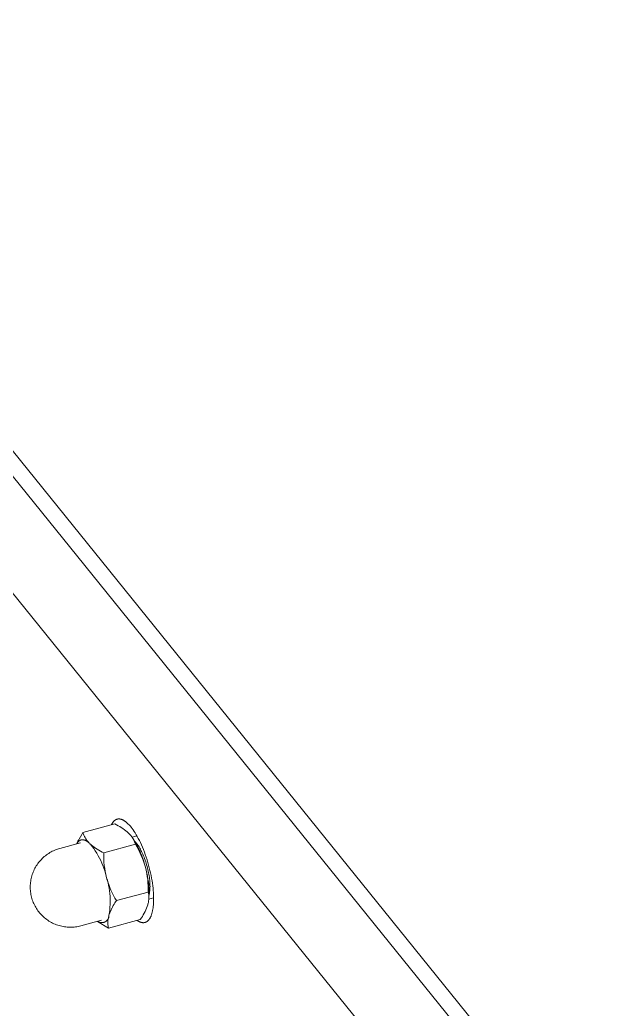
# Model space of a CAD drawing. Header units: inches. Extents: x -6 to 195, y -3 to 126.
# Drawn here: x 114.741 to 116.92, y 66.19 to 69.831 of the extents above; entities that cross this region are included whole.
import ezdxf

# ---------------------------------------------------------------- set-up
doc = ezdxf.new("R2010")
doc.units = ezdxf.units.IN
doc.layers.add('ZANO_R', color=7, linetype='Continuous', lineweight=0)

msp = doc.modelspace()

# ---------------------------------------------------------------- linework, layer by layer
at = {"layer": 'ZANO_R'}
for p, q in [((120.79044, 60.72239), (113.43369, 69.83101)), ((113.52263, 69.6278), (120.67719, 60.76951)), ((120.39174, 60.69266), (113.23718, 69.55095)), ((115.08276, 66.8767), (115.08359, 66.8779)), ((115.08359, 66.8779), (115.08444, 66.87904)), ((115.08444, 66.87904), (115.08532, 66.88014)), ((115.08532, 66.88014), (115.08576, 66.88066)), ((115.08576, 66.88066), (115.08621, 66.88118)), ((115.08621, 66.88118), (115.08667, 66.88168)), ((115.08667, 66.88168), (115.08712, 66.88217)), ((115.08712, 66.88217), (115.08759, 66.88264)), ((115.08759, 66.88264), (115.08806, 66.8831)), ((115.08806, 66.8831), (115.08853, 66.88355)), ((115.08853, 66.88355), (115.08901, 66.88398)), ((115.08901, 66.88398), (115.08949, 66.88441)), ((115.08949, 66.88441), (115.08998, 66.88481)), ((115.08998, 66.88481), (115.09047, 66.88521)), ((115.09047, 66.88521), (115.09097, 66.88559)), ((115.09097, 66.88559), (115.09147, 66.88595)), ((115.09147, 66.88595), (115.09197, 66.88631)), ((115.09197, 66.88631), (115.09248, 66.88664)), ((115.09248, 66.88664), (115.093, 66.88697)), ((115.093, 66.88697), (115.09351, 66.88728)), ((115.09351, 66.88728), (115.09404, 66.88758)), ((115.09404, 66.88758), (115.09456, 66.88786)), ((115.09456, 66.88786), (115.09509, 66.88813)), ((115.09509, 66.88813), (115.09563, 66.88839)), ((115.09563, 66.88839), (115.09616, 66.88863)), ((115.09616, 66.88863), (115.09671, 66.88885)), ((115.09671, 66.88885), (115.09725, 66.88907)), ((115.09725, 66.88907), (115.0978, 66.88927)), ((115.0978, 66.88927), (115.09835, 66.88945)), ((115.09835, 66.88945), (115.09891, 66.88962)), ((115.09891, 66.88962), (115.09947, 66.88978)), ((115.09947, 66.88978), (115.10003, 66.88993)), ((115.10003, 66.88993), (115.1006, 66.89005)), ((115.1006, 66.89005), (115.10117, 66.89017)), ((115.10117, 66.89017), (115.10175, 66.89027)), ((115.10175, 66.89027), (115.10232, 66.89036)), ((115.10232, 66.89036), (115.1029, 66.89043)), ((115.1029, 66.89043), (115.10348, 66.89049)), ((115.10348, 66.89049), (115.10407, 66.89054)), ((115.10407, 66.89054), (115.10466, 66.89057)), ((115.10466, 66.89057), (115.10525, 66.89059)), ((115.10525, 66.89059), (115.10585, 66.89059)), ((115.10585, 66.89059), (115.10644, 66.89058)), ((115.10644, 66.89058), (115.10704, 66.89056)), ((115.10704, 66.89056), (115.10764, 66.89052)), ((115.10764, 66.89052), (115.10825, 66.89047)), ((115.10825, 66.89047), (115.10886, 66.89041)), ((115.10886, 66.89041), (115.10947, 66.89033)), ((115.10947, 66.89033), (115.11008, 66.89024)), ((115.11008, 66.89024), (115.11069, 66.89013)), ((115.11069, 66.89013), (115.11131, 66.89001)), ((115.11131, 66.89001), (115.11192, 66.88988)), ((115.11192, 66.88988), (115.11254, 66.88974)), ((115.11254, 66.88974), (115.11317, 66.88958)), ((115.11317, 66.88958), (115.11379, 66.88941)), ((115.11379, 66.88941), (115.11441, 66.88922)), ((115.11441, 66.88922), (115.11504, 66.88903)), ((115.11504, 66.88903), (115.11567, 66.88882)), ((115.11567, 66.88882), (115.1163, 66.88859)), ((115.1163, 66.88859), (115.11756, 66.88811)), ((115.11756, 66.88811), (115.11883, 66.88758)), ((115.11883, 66.88758), (115.12011, 66.88699)), ((115.12011, 66.88699), (115.12138, 66.88636)), ((115.12138, 66.88636), (115.12266, 66.88568)), ((115.12266, 66.88568), (115.12395, 66.88495)), ((115.12395, 66.88495), (115.12523, 66.88418)), ((115.12523, 66.88418), (115.12652, 66.88336)), ((115.12652, 66.88336), (115.12781, 66.88249)), ((115.12781, 66.88249), (115.1291, 66.88159)), ((115.1291, 66.88159), (115.13039, 66.88064)), ((115.13039, 66.88064), (115.13167, 66.87964)), ((115.13167, 66.87964), (115.13296, 66.87861)), ((115.13296, 66.87861), (115.13425, 66.87754)), ((115.13425, 66.87754), (115.13553, 66.87642)), ((115.09102, 66.87196), (114.97379, 66.8404)), ((115.07821, 66.86851), (115.07892, 66.86999)), ((115.07892, 66.86999), (115.07964, 66.87143)), ((115.07964, 66.87143), (115.08039, 66.87282)), ((115.08039, 66.87282), (115.08116, 66.87416)), ((115.08116, 66.87416), (115.08195, 66.87546)), ((115.08195, 66.87546), (115.08276, 66.8767)), ((115.09102, 66.87196), (115.09715, 66.86897)), ((115.09715, 66.86897), (115.10318, 66.86578)), ((115.10318, 66.86578), (115.10909, 66.86238)), ((115.10909, 66.86238), (115.11489, 66.85878)), ((115.11489, 66.85878), (115.12056, 66.85499)), ((115.12056, 66.85499), (115.1261, 66.85102)), ((115.1261, 66.85102), (115.1315, 66.84685)), ((115.1315, 66.84685), (115.13676, 66.84251)), ((115.13553, 66.87642), (115.13809, 66.87409)), ((115.13676, 66.84251), (115.14186, 66.83799)), ((115.13809, 66.87409), (115.14064, 66.87161)), ((115.14064, 66.87161), (115.14316, 66.86899)), ((115.14316, 66.86899), (115.14567, 66.86625)), ((115.14567, 66.86625), (115.14815, 66.86339)), ((115.14815, 66.86339), (115.15061, 66.86042)), ((115.15061, 66.86042), (115.15432, 66.85567)), ((115.15432, 66.85567), (115.15809, 66.85051)), ((115.15809, 66.85051), (115.1619, 66.84495)), ((115.1619, 66.84495), (115.16575, 66.83899)), ((114.96924, 66.83353), (114.95056, 66.79873)), ((114.95519, 66.80889), (114.9532, 66.80467)), ((114.95487, 66.80463), (114.95431, 66.80389)), ((114.95543, 66.80535), (114.95487, 66.80463)), ((114.95729, 66.81306), (114.95519, 66.80889)), ((114.956, 66.80604), (114.95543, 66.80535)), ((114.95659, 66.8067), (114.956, 66.80604)), ((114.95718, 66.80734), (114.95659, 66.8067)), ((114.95779, 66.80794), (114.95718, 66.80734)), ((114.95841, 66.80852), (114.95779, 66.80794)), ((114.95903, 66.80908), (114.95841, 66.80852)), ((114.95967, 66.8096), (114.95903, 66.80908)), ((114.96, 66.80985), (114.95967, 66.8096)), ((114.96032, 66.81009), (114.96, 66.80985)), ((114.96065, 66.81033), (114.96032, 66.81009)), ((114.96098, 66.81056), (114.96065, 66.81033)), ((114.96131, 66.81078), (114.96098, 66.81056)), ((114.96165, 66.811), (114.96131, 66.81078)), ((114.96198, 66.81121), (114.96165, 66.811)), ((114.96232, 66.81141), (114.96198, 66.81121)), ((114.96267, 66.8116), (114.96232, 66.81141)), ((114.96301, 66.81178), (114.96267, 66.8116)), ((114.96336, 66.81196), (114.96301, 66.81178)), ((114.96371, 66.81213), (114.96336, 66.81196)), ((114.96406, 66.8123), (114.96371, 66.81213)), ((114.96441, 66.81245), (114.96406, 66.8123)), ((114.96477, 66.8126), (114.96441, 66.81245)), ((114.96513, 66.81274), (114.96477, 66.8126)), ((114.96549, 66.81287), (114.96513, 66.81274)), ((114.96585, 66.813), (114.96549, 66.81287)), ((114.96622, 66.81312), (114.96585, 66.813)), ((114.96658, 66.81323), (114.96622, 66.81312)), ((114.96695, 66.81333), (114.96658, 66.81323)), ((114.96732, 66.81343), (114.96695, 66.81333)), ((114.9677, 66.81352), (114.96732, 66.81343)), ((114.96807, 66.8136), (114.9677, 66.81352)), ((114.96845, 66.81367), (114.96807, 66.8136)), ((114.96883, 66.81374), (114.96845, 66.81367)), ((114.96921, 66.81379), (114.96883, 66.81374)), ((114.96959, 66.81384), (114.96921, 66.81379)), ((114.97379, 66.8404), (114.96925, 66.83352)), ((114.96998, 66.81389), (114.96959, 66.81384)), ((114.97036, 66.81392), (114.96998, 66.81389)), ((114.97075, 66.81395), (114.97036, 66.81392)), ((114.97114, 66.81397), (114.97075, 66.81395)), ((114.97153, 66.81398), (114.97114, 66.81397)), ((114.97192, 66.81399), (114.97153, 66.81398)), ((114.97232, 66.81398), (114.97192, 66.81399)), ((114.97272, 66.81397), (114.97232, 66.81398)), ((114.97311, 66.81395), (114.97272, 66.81397)), ((114.97351, 66.81393), (114.97311, 66.81395)), ((114.97392, 66.8139), (114.97351, 66.81393)), ((114.97483, 66.83731), (114.97379, 66.8404)), ((114.97432, 66.81386), (114.97392, 66.8139)), ((114.97472, 66.81381), (114.97432, 66.81386)), ((114.97513, 66.81375), (114.97472, 66.81381)), ((114.97598, 66.83425), (114.97483, 66.83731)), ((114.97594, 66.81362), (114.97513, 66.81375)), ((114.97677, 66.81346), (114.97594, 66.81362)), ((114.97722, 66.83123), (114.97598, 66.83425)), ((114.97759, 66.81326), (114.97677, 66.81346)), ((114.97857, 66.82825), (114.97722, 66.83123)), ((114.97842, 66.81304), (114.97759, 66.81326)), ((114.97926, 66.81279), (114.97842, 66.81304)), ((114.98001, 66.82533), (114.97857, 66.82825)), ((114.9801, 66.81251), (114.97926, 66.81279)), ((114.98155, 66.82245), (114.98001, 66.82533)), ((114.98094, 66.8122), (114.9801, 66.81251)), ((114.98179, 66.81186), (114.98094, 66.8122)), ((114.98318, 66.81962), (114.98155, 66.82245)), ((114.98264, 66.81149), (114.98179, 66.81186)), ((114.9835, 66.8111), (114.98264, 66.81149)), ((114.98491, 66.81685), (114.98318, 66.81962)), ((114.98435, 66.81068), (114.9835, 66.8111)), ((114.98521, 66.81023), (114.98435, 66.81068)), ((114.98673, 66.81414), (114.98491, 66.81685)), ((114.98608, 66.80975), (114.98521, 66.81023)), ((114.98694, 66.80924), (114.98608, 66.80975)), ((114.98864, 66.81149), (114.98673, 66.81414)), ((114.98781, 66.80871), (114.98694, 66.80924)), ((114.98868, 66.80816), (114.98781, 66.80871)), ((114.99064, 66.80891), (114.98864, 66.81149)), ((114.98955, 66.80757), (114.98868, 66.80816)), ((114.99042, 66.80697), (114.98955, 66.80757)), ((114.99129, 66.80633), (114.99042, 66.80697)), ((114.99272, 66.8064), (114.99064, 66.80891)), ((114.99216, 66.80567), (114.99129, 66.80633)), ((114.99391, 66.80428), (114.99216, 66.80567)), ((114.99489, 66.80395), (114.99272, 66.8064)), ((114.99566, 66.8028), (114.99391, 66.80428)), ((115.14186, 66.83799), (115.14415, 66.8357)), ((115.14415, 66.8357), (115.14637, 66.83334)), ((115.14637, 66.83334), (115.1485, 66.83091)), ((115.1485, 66.83091), (115.15056, 66.8284)), ((115.15056, 66.8284), (115.15253, 66.82584)), ((115.15253, 66.82584), (115.15441, 66.8232)), ((115.15441, 66.8232), (115.15621, 66.82051)), ((115.1605, 66.8141), (115.15446, 66.82329)), ((115.15461, 66.82308), (115.17238, 66.82787)), ((115.15621, 66.82051), (115.15792, 66.81776)), ((115.15792, 66.81776), (115.15953, 66.81496)), ((115.15953, 66.81496), (115.16105, 66.8121)), ((115.16623, 66.80471), (115.1605, 66.8141)), ((115.16105, 66.8121), (115.16248, 66.80919)), ((115.16248, 66.80919), (115.16381, 66.80624)), ((115.16381, 66.80624), (115.16504, 66.80325)), ((115.16578, 66.80676), (115.16476, 66.80782)), ((115.16575, 66.83899), (115.16962, 66.83263)), ((115.16678, 66.80568), (115.16578, 66.80676)), ((115.17164, 66.79514), (115.16623, 66.80471)), ((115.16872, 66.80348), (115.16678, 66.80568)), ((115.16962, 66.83263), (115.1735, 66.82587)), ((115.1735, 66.82587), (115.17738, 66.81873)), ((115.17738, 66.81873), (115.18123, 66.81122)), ((115.18123, 66.81122), (115.18505, 66.80335)), ((114.85217, 66.76656), (114.85655, 66.76907)), ((114.85655, 66.76907), (114.86101, 66.77142)), ((114.86101, 66.77142), (114.86555, 66.77362)), ((114.86555, 66.77362), (114.87016, 66.77566)), ((114.87016, 66.77566), (114.87484, 66.77754)), ((114.87484, 66.77754), (114.87958, 66.77926)), ((114.87958, 66.77926), (114.88437, 66.78082)), ((114.88437, 66.78082), (114.88922, 66.78221)), ((114.88922, 66.78221), (114.96522, 66.80267)), ((114.95173, 66.7998), (114.95124, 66.79891)), ((114.95222, 66.80067), (114.95173, 66.7998)), ((114.95273, 66.80151), (114.95222, 66.80067)), ((114.95324, 66.80233), (114.95273, 66.80151)), ((114.95377, 66.80312), (114.95324, 66.80233)), ((114.95431, 66.80389), (114.95377, 66.80312)), ((114.99713, 66.80158), (114.99489, 66.80395)), ((114.9974, 66.80122), (114.99566, 66.8028)), ((114.99914, 66.79956), (114.9974, 66.80122)), ((115.00424, 66.79504), (114.99914, 66.79956)), ((115.00747, 66.78945), (115.00121, 66.79746)), ((115.0095, 66.7907), (115.00424, 66.79504)), ((115.01345, 66.78123), (115.00747, 66.78945)), ((115.0149, 66.78653), (115.0095, 66.7907)), ((115.01914, 66.77281), (115.01345, 66.78123)), ((115.02044, 66.78255), (115.0149, 66.78653)), ((115.02454, 66.7642), (115.01914, 66.77281)), ((115.02611, 66.77876), (115.02044, 66.78255)), ((115.03191, 66.77517), (115.02611, 66.77876)), ((115.03782, 66.77177), (115.03191, 66.77517)), ((115.04385, 66.76858), (115.03782, 66.77177)), ((115.04998, 66.76559), (115.04385, 66.76858)), ((115.04998, 66.76559), (115.16721, 66.79715)), ((115.16504, 66.80325), (115.16618, 66.80022)), ((115.16618, 66.80022), (115.16721, 66.79715)), ((115.16721, 66.79715), (115.17294, 66.78716)), ((115.17094, 66.80077), (115.16872, 66.80348)), ((115.17321, 66.79782), (115.17094, 66.80077)), ((115.17673, 66.7854), (115.17164, 66.79514)), ((115.17294, 66.78716), (115.17834, 66.77699)), ((115.1755, 66.79463), (115.17321, 66.79782)), ((115.17782, 66.79118), (115.1755, 66.79463)), ((115.18149, 66.77549), (115.17673, 66.7854)), ((115.18016, 66.7875), (115.17782, 66.79118)), ((115.17834, 66.77699), (115.18339, 66.76665)), ((115.18251, 66.78357), (115.18016, 66.7875)), ((115.18593, 66.76543), (115.18149, 66.77549)), ((115.18486, 66.77941), (115.18251, 66.78357)), ((115.1872, 66.77502), (115.18486, 66.77941)), ((115.18505, 66.80335), (115.18882, 66.79515)), ((115.18952, 66.77041), (115.1872, 66.77502)), ((115.18882, 66.79515), (115.19252, 66.78664)), ((115.19182, 66.7656), (115.18952, 66.77041)), ((115.19252, 66.78664), (115.19613, 66.77785)), ((115.19613, 66.77785), (115.19965, 66.76881)), ((115.19965, 66.76881), (115.20305, 66.75955)), ((114.81086, 66.73003), (114.81401, 66.73396)), ((114.81401, 66.73396), (114.8173, 66.73779)), ((114.8173, 66.73779), (114.82072, 66.7415)), ((114.82072, 66.7415), (114.82426, 66.74509)), ((114.82426, 66.74509), (114.82792, 66.74856)), ((114.82792, 66.74856), (114.8317, 66.7519)), ((114.8317, 66.7519), (114.83559, 66.75511)), ((114.83559, 66.75511), (114.83958, 66.75818)), ((114.83958, 66.75818), (114.84368, 66.76112)), ((114.84368, 66.76112), (114.84788, 66.76391)), ((114.84788, 66.76391), (114.85217, 66.76656)), ((115.02965, 66.75541), (115.02454, 66.7642)), ((115.03445, 66.74645), (115.02965, 66.75541)), ((115.03894, 66.73733), (115.03445, 66.74645)), ((115.04312, 66.72806), (115.03894, 66.73733)), ((115.04997, 66.75407), (115.04998, 66.76559)), ((115.05035, 66.74255), (115.04997, 66.75407)), ((115.05111, 66.73105), (115.05035, 66.74255)), ((115.18339, 66.76665), (115.1881, 66.75614)), ((115.19002, 66.75523), (115.18593, 66.76543)), ((115.1881, 66.75614), (115.19246, 66.74549)), ((115.19378, 66.74489), (115.19002, 66.75523)), ((115.19408, 66.76059), (115.19182, 66.7656)), ((115.19246, 66.74549), (115.19646, 66.73469)), ((115.19719, 66.73444), (115.19378, 66.74489)), ((115.19629, 66.7554), (115.19408, 66.76059)), ((115.19845, 66.75006), (115.19629, 66.7554)), ((115.19646, 66.73469), (115.2001, 66.72377)), ((115.20025, 66.72388), (115.19719, 66.73444)), ((115.20054, 66.74457), (115.19845, 66.75006)), ((115.20255, 66.73896), (115.20054, 66.74457)), ((115.20448, 66.73326), (115.20255, 66.73896)), ((115.20305, 66.75955), (115.20631, 66.7501)), ((115.20632, 66.72747), (115.20448, 66.73326)), ((115.20631, 66.7501), (115.20944, 66.74051)), ((115.20944, 66.74051), (115.2124, 66.7308)), ((114.78898, 66.69047), (114.7908, 66.69517)), ((114.7908, 66.69517), (114.79278, 66.69981)), ((114.79278, 66.69981), (114.79491, 66.70438)), ((114.79491, 66.70438), (114.7972, 66.70887)), ((114.7972, 66.70887), (114.79964, 66.71329)), ((114.79964, 66.71329), (114.80223, 66.71761)), ((114.80223, 66.71761), (114.80496, 66.72185)), ((114.80496, 66.72185), (114.80784, 66.72599)), ((114.80784, 66.72599), (114.81086, 66.73003)), ((115.04697, 66.71866), (115.04312, 66.72806)), ((115.05051, 66.70912), (115.04697, 66.71866)), ((115.05371, 66.69948), (115.05051, 66.70912)), ((115.05225, 66.71959), (115.05111, 66.73105)), ((115.05378, 66.70817), (115.05225, 66.71959)), ((115.05659, 66.68973), (115.05371, 66.69948)), ((115.05569, 66.69681), (115.05378, 66.70817)), ((115.05798, 66.68551), (115.05569, 66.69681)), ((115.2001, 66.72377), (115.20337, 66.71273)), ((115.20337, 66.71273), (115.20604, 66.70152)), ((115.20604, 66.70152), (115.20833, 66.69023)), ((115.2088, 66.69092), (115.20621, 66.70151)), ((115.20807, 66.72164), (115.20632, 66.72747)), ((115.2097, 66.71578), (115.20807, 66.72164)), ((115.21123, 66.70991), (115.2097, 66.71578)), ((115.21264, 66.70406), (115.21123, 66.70991)), ((115.2124, 66.7308), (115.2152, 66.72103)), ((115.21394, 66.69825), (115.21264, 66.70406)), ((115.21511, 66.69251), (115.21394, 66.69825)), ((115.2152, 66.72103), (115.21781, 66.71122)), ((115.21781, 66.71122), (115.22024, 66.70143)), ((115.22024, 66.70143), (115.22248, 66.69168)), ((114.78094, 66.65659), (114.78159, 66.66151)), ((114.78159, 66.66151), (114.78241, 66.6664)), ((114.78241, 66.6664), (114.78339, 66.67127)), ((114.78339, 66.67127), (114.78453, 66.6761)), ((114.78453, 66.6761), (114.78584, 66.68088)), ((114.78584, 66.68088), (114.78733, 66.6857)), ((114.78733, 66.6857), (114.78898, 66.69047)), ((115.05912, 66.67988), (115.05659, 66.68973)), ((115.06065, 66.6743), (115.05798, 66.68551)), ((115.06349, 66.66472), (115.06065, 66.6743)), ((115.06522, 66.65915), (115.06196, 66.66954)), ((115.06599, 66.65504), (115.06349, 66.66472)), ((115.0688, 66.64885), (115.06522, 66.65915)), ((115.20833, 66.69023), (115.21024, 66.67886)), ((115.21103, 66.68024), (115.2088, 66.69092)), ((115.21024, 66.67886), (115.21177, 66.66744)), ((115.21291, 66.6695), (115.21103, 66.68024)), ((115.21177, 66.66744), (115.21292, 66.65598)), ((115.21442, 66.6587), (115.21291, 66.6695)), ((115.21557, 66.64785), (115.21442, 66.6587)), ((115.21616, 66.68684), (115.21511, 66.69251)), ((115.21709, 66.68128), (115.21616, 66.68684)), ((115.2179, 66.67584), (115.21709, 66.68128)), ((115.21858, 66.67054), (115.2179, 66.67584)), ((115.21914, 66.66539), (115.21858, 66.67054)), ((115.21959, 66.66039), (115.21914, 66.66539)), ((115.21993, 66.65558), (115.21959, 66.66039)), ((115.22248, 66.69168), (115.22451, 66.68202)), ((115.22451, 66.68202), (115.22634, 66.67247)), ((115.22634, 66.67247), (115.22796, 66.66308)), ((115.22796, 66.66308), (115.22938, 66.65388)), ((114.77998, 66.64174), (114.78013, 66.6467)), ((114.77999, 66.63677), (114.77998, 66.64174)), ((114.78017, 66.63182), (114.77999, 66.63677)), ((114.78013, 66.6467), (114.78045, 66.65165)), ((114.78052, 66.62686), (114.78017, 66.63182)), ((114.78045, 66.65165), (114.78094, 66.65659)), ((114.78103, 66.62193), (114.78052, 66.62686)), ((115.06816, 66.64529), (115.06599, 66.65504)), ((115.06999, 66.63546), (115.06816, 66.64529)), ((115.0727, 66.63868), (115.0688, 66.64885)), ((115.07148, 66.62558), (115.06999, 66.63546)), ((115.07262, 66.61565), (115.07148, 66.62558)), ((115.07691, 66.62863), (115.0727, 66.63868)), ((115.08144, 66.61872), (115.07691, 66.62863)), ((115.21292, 66.65598), (115.21368, 66.64448)), ((115.21368, 66.64448), (115.21405, 66.63297)), ((115.21405, 66.63297), (115.21405, 66.62145)), ((115.21635, 66.63697), (115.21557, 66.64785)), ((115.21677, 66.62607), (115.21635, 66.63697)), ((115.21683, 66.61517), (115.21677, 66.62607)), ((115.21872, 66.62149), (115.21932, 66.62563)), ((115.21932, 66.62563), (115.21978, 66.62979)), ((115.21978, 66.62979), (115.22011, 66.63395)), ((115.22016, 66.65094), (115.21993, 66.65558)), ((115.22011, 66.63395), (115.2203, 66.63813)), ((115.22028, 66.64649), (115.22016, 66.65094)), ((115.22036, 66.64231), (115.22028, 66.64649)), ((115.2203, 66.63813), (115.22036, 66.64231)), ((115.22938, 66.65388), (115.23059, 66.64489)), ((115.23059, 66.64489), (115.2316, 66.63614)), ((115.2316, 66.63614), (115.23241, 66.62765)), ((115.23241, 66.62765), (115.23303, 66.61945)), ((114.78171, 66.61701), (114.78103, 66.62193)), ((114.78255, 66.61212), (114.78171, 66.61701)), ((114.78356, 66.60726), (114.78255, 66.61212)), ((114.78473, 66.60244), (114.78356, 66.60726)), ((114.78606, 66.59766), (114.78473, 66.60244)), ((114.78755, 66.59293), (114.78606, 66.59766)), ((114.7892, 66.58825), (114.78755, 66.59293)), ((114.79101, 66.58362), (114.7892, 66.58825)), ((115.07343, 66.60569), (115.07262, 66.61565)), ((115.07388, 66.5957), (115.07343, 66.60569)), ((115.07377, 66.57572), (115.074, 66.58571)), ((115.074, 66.58571), (115.07388, 66.5957)), ((115.08626, 66.60895), (115.08144, 66.61872)), ((115.09139, 66.59933), (115.08626, 66.60895)), ((115.09682, 66.58988), (115.09139, 66.59933)), ((115.09682, 66.58988), (115.09149, 66.58178)), ((115.21405, 66.62145), (115.09682, 66.58988)), ((115.21466, 66.61834), (115.21405, 66.62145)), ((115.2144, 66.58366), (115.21496, 66.58678)), ((115.21516, 66.61521), (115.21466, 66.61834)), ((115.21496, 66.58678), (115.2154, 66.58992)), ((115.21557, 66.61206), (115.21516, 66.61521)), ((115.2154, 66.58992), (115.21574, 66.59307)), ((115.21586, 66.6089), (115.21557, 66.61206)), ((115.21574, 66.59307), (115.21598, 66.59623)), ((115.21584, 66.59338), (115.21651, 66.60426)), ((115.21605, 66.60574), (115.21586, 66.6089)), ((115.21598, 66.59623), (115.21611, 66.5994)), ((115.23379, 66.59977), (115.21602, 66.59498)), ((115.21613, 66.60257), (115.21605, 66.60574)), ((115.21611, 66.5994), (115.21613, 66.60257)), ((115.21651, 66.60426), (115.21683, 66.61517)), ((115.21713, 66.61328), (115.21799, 66.61737)), ((115.21799, 66.61737), (115.21872, 66.62149)), ((115.23303, 66.61945), (115.23347, 66.61155)), ((115.23347, 66.61155), (115.23372, 66.60395)), ((115.23375, 66.5909), (115.23358, 66.58518)), ((115.23372, 66.60395), (115.2338, 66.59669)), ((115.2338, 66.59669), (115.23375, 66.5909)), ((114.79297, 66.57906), (114.79101, 66.58362)), ((114.79508, 66.57457), (114.79297, 66.57906)), ((114.7974, 66.57005), (114.79508, 66.57457)), ((114.79987, 66.56561), (114.7974, 66.57005)), ((114.8025, 66.56126), (114.79987, 66.56561)), ((114.80527, 66.557), (114.8025, 66.56126)), ((114.80819, 66.55283), (114.80527, 66.557)), ((114.81125, 66.54877), (114.80819, 66.55283)), ((115.071, 66.54587), (115.07227, 66.55579)), ((115.07227, 66.55579), (115.07319, 66.56574)), ((115.07237, 66.54484), (115.07455, 66.55038)), ((115.07319, 66.56574), (115.07377, 66.57572)), ((115.07455, 66.55038), (115.07692, 66.55585)), ((115.07821, 66.55837), (115.07622, 66.55415)), ((115.07692, 66.55585), (115.07947, 66.56123)), ((115.08031, 66.56254), (115.07821, 66.55837)), ((115.07947, 66.56123), (115.08221, 66.56652)), ((115.08221, 66.56652), (115.08512, 66.57171)), ((115.08512, 66.57171), (115.08821, 66.5768)), ((115.08821, 66.5768), (115.09147, 66.58179)), ((115.19892, 66.54345), (115.20198, 66.54946)), ((115.20198, 66.54946), (115.20484, 66.55557)), ((115.20484, 66.55557), (115.20748, 66.56177)), ((115.20748, 66.56177), (115.20991, 66.56806)), ((115.20991, 66.56806), (115.21212, 66.57443)), ((115.21212, 66.57443), (115.21298, 66.57748)), ((115.21298, 66.57748), (115.21375, 66.58056)), ((115.21375, 66.58056), (115.2144, 66.58366)), ((115.22944, 66.5507), (115.22888, 66.54833)), ((115.22995, 66.55312), (115.22944, 66.5507)), ((115.23088, 66.5581), (115.22995, 66.55312)), ((115.23168, 66.56325), (115.23088, 66.5581)), ((115.23235, 66.56855), (115.23168, 66.56325)), ((115.23288, 66.57399), (115.23235, 66.56855)), ((115.23329, 66.57953), (115.23288, 66.57399)), ((115.23358, 66.58518), (115.23329, 66.57953)), ((114.81444, 66.54482), (114.81125, 66.54877)), ((114.81778, 66.54098), (114.81444, 66.54482)), ((114.82124, 66.53726), (114.81778, 66.54098)), ((114.82483, 66.53366), (114.82124, 66.53726)), ((114.82854, 66.53018), (114.82483, 66.53366)), ((114.83236, 66.52684), (114.82854, 66.53018)), ((114.8363, 66.52363), (114.83236, 66.52684)), ((114.84035, 66.52055), (114.8363, 66.52363)), ((114.8445, 66.51762), (114.84035, 66.52055)), ((114.84875, 66.51483), (114.8445, 66.51762)), ((114.8531, 66.51219), (114.84875, 66.51483)), ((115.04198, 66.51755), (114.96598, 66.49709)), ((115.02732, 66.5136), (115.06747, 66.48899)), ((115.02801, 66.51379), (115.02876, 66.51328)), ((115.02876, 66.51328), (115.02952, 66.51279)), ((115.05636, 66.51254), (115.05714, 66.51301)), ((115.05714, 66.51301), (115.0579, 66.51351)), ((115.0579, 66.51351), (115.05864, 66.51403)), ((115.05864, 66.51403), (115.05937, 66.51458)), ((115.05937, 66.51458), (115.06007, 66.51516)), ((115.06007, 66.51516), (115.06076, 66.51575)), ((115.06076, 66.51575), (115.06142, 66.51638)), ((115.06142, 66.51638), (115.06206, 66.51702)), ((115.06206, 66.51702), (115.06268, 66.51768)), ((115.06268, 66.51768), (115.06328, 66.51837)), ((115.06328, 66.51837), (115.06385, 66.51908)), ((115.06385, 66.51908), (115.0644, 66.5198)), ((115.0644, 66.5198), (115.06492, 66.52055)), ((115.06492, 66.52055), (115.06541, 66.52131)), ((115.0653, 66.51233), (115.06547, 66.51532)), ((115.06541, 66.52131), (115.06588, 66.52209)), ((115.06557, 66.51472), (115.06543, 66.51178)), ((115.06547, 66.51532), (115.06574, 66.5183)), ((115.06581, 66.51765), (115.06557, 66.51472)), ((115.06574, 66.5183), (115.06611, 66.52127)), ((115.06614, 66.52058), (115.06581, 66.51765)), ((115.06588, 66.52209), (115.06632, 66.52288)), ((115.06611, 66.52127), (115.06658, 66.52423)), ((115.06656, 66.52349), (115.06614, 66.52058)), ((115.06632, 66.52288), (115.06674, 66.52369)), ((115.06658, 66.52423), (115.06715, 66.52717)), ((115.06674, 66.52369), (115.06712, 66.52452)), ((115.06712, 66.52452), (115.06748, 66.52535)), ((115.06715, 66.52717), (115.06782, 66.53009)), ((115.06747, 66.48899), (115.1847, 66.52056)), ((115.06748, 66.52535), (115.0678, 66.5262)), ((115.0678, 66.5262), (115.0681, 66.52706)), ((115.06858, 66.53305), (115.06785, 66.53008)), ((115.0681, 66.52706), (115.06837, 66.52793)), ((115.06837, 66.52793), (115.06861, 66.5288)), ((115.0694, 66.53601), (115.06858, 66.53305)), ((115.06861, 66.5288), (115.06882, 66.52969)), ((115.06882, 66.52969), (115.06899, 66.53058)), ((115.06899, 66.53058), (115.06914, 66.53148)), ((115.06914, 66.53148), (115.06925, 66.53238)), ((115.06925, 66.53238), (115.06933, 66.53328)), ((115.06933, 66.53328), (115.06939, 66.53419)), ((115.06939, 66.53419), (115.06941, 66.5351)), ((115.0694, 66.53601), (115.071, 66.54587)), ((115.07038, 66.53923), (115.0694, 66.53601)), ((115.06941, 66.5351), (115.0694, 66.53601)), ((115.07038, 66.53923), (115.07237, 66.54484)), ((115.17435, 66.51625), (115.17276, 66.51734)), ((115.17593, 66.51524), (115.17435, 66.51625)), ((115.17752, 66.51429), (115.17593, 66.51524)), ((115.1791, 66.51341), (115.17752, 66.51429)), ((115.17989, 66.513), (115.1791, 66.51341)), ((115.18068, 66.5126), (115.17989, 66.513)), ((115.1847, 66.52056), (115.18855, 66.52609)), ((115.18855, 66.52609), (115.1922, 66.53176)), ((115.1922, 66.53176), (115.19566, 66.53755)), ((115.19566, 66.53755), (115.19892, 66.54345)), ((115.20893, 66.51286), (115.2083, 66.51246)), ((115.20956, 66.51329), (115.20893, 66.51286)), ((115.21018, 66.51374), (115.20956, 66.51329)), ((115.21079, 66.5142), (115.21018, 66.51374)), ((115.21139, 66.51469), (115.21079, 66.5142)), ((115.21199, 66.5152), (115.21139, 66.51469)), ((115.21258, 66.51573), (115.21199, 66.5152)), ((115.21317, 66.51628), (115.21258, 66.51573)), ((115.21374, 66.51685), (115.21317, 66.51628)), ((115.21431, 66.51744), (115.21374, 66.51685)), ((115.21487, 66.51805), (115.21431, 66.51744)), ((115.21543, 66.51868), (115.21487, 66.51805)), ((115.21598, 66.51933), (115.21543, 66.51868)), ((115.21652, 66.52001), (115.21598, 66.51933)), ((115.21705, 66.5207), (115.21652, 66.52001)), ((115.21757, 66.5214), (115.21705, 66.5207)), ((115.21809, 66.52213), (115.21757, 66.5214)), ((115.2186, 66.52288), (115.21809, 66.52213)), ((115.2191, 66.52365), (115.2186, 66.52288)), ((115.21959, 66.52443), (115.2191, 66.52365)), ((115.22055, 66.52606), (115.21959, 66.52443)), ((115.22148, 66.52776), (115.22055, 66.52606)), ((115.22237, 66.52952), (115.22148, 66.52776)), ((115.22323, 66.53136), (115.22237, 66.52952)), ((115.22406, 66.53327), (115.22323, 66.53136)), ((115.22485, 66.53524), (115.22406, 66.53327)), ((115.22561, 66.53727), (115.22485, 66.53524)), ((115.22633, 66.53937), (115.22561, 66.53727)), ((115.22702, 66.54153), (115.22633, 66.53937)), ((115.22768, 66.54374), (115.22702, 66.54153)), ((115.2283, 66.54601), (115.22768, 66.54374)), ((115.22888, 66.54833), (115.2283, 66.54601)), ((114.85753, 66.5097), (114.8531, 66.51219)), ((114.86204, 66.50737), (114.85753, 66.5097)), ((114.86664, 66.50519), (114.86204, 66.50737)), ((114.8713, 66.50317), (114.86664, 66.50519)), ((114.87603, 66.50131), (114.8713, 66.50317)), ((114.88083, 66.49962), (114.87603, 66.50131)), ((114.88568, 66.49809), (114.88083, 66.49962)), ((114.89057, 66.49673), (114.88568, 66.49809)), ((114.89552, 66.49554), (114.89057, 66.49673)), ((114.9005, 66.49452), (114.89552, 66.49554)), ((114.90551, 66.49368), (114.9005, 66.49452)), ((114.91055, 66.493), (114.90551, 66.49368)), ((114.91561, 66.4925), (114.91055, 66.493)), ((114.92068, 66.49218), (114.91561, 66.4925)), ((114.92576, 66.49202), (114.92068, 66.49218)), ((114.93084, 66.49205), (114.92576, 66.49202)), ((114.93592, 66.49225), (114.93084, 66.49205)), ((114.94099, 66.49262), (114.93592, 66.49225)), ((114.94605, 66.49317), (114.94099, 66.49262)), ((114.95108, 66.49389), (114.94605, 66.49317)), ((114.95608, 66.49479), (114.95108, 66.49389)), ((114.96105, 66.49585), (114.95608, 66.49479)), ((114.96598, 66.49709), (114.96105, 66.49585)), ((115.02952, 66.51279), (115.03031, 66.51233)), ((115.03031, 66.51233), (115.03111, 66.5119)), ((115.03111, 66.5119), (115.03192, 66.5115)), ((115.03192, 66.5115), (115.03275, 66.51112)), ((115.03275, 66.51112), (115.03359, 66.51078)), ((115.03359, 66.51078), (115.03445, 66.51046)), ((115.03445, 66.51046), (115.03531, 66.51018)), ((115.03531, 66.51018), (115.03618, 66.50992)), ((115.03618, 66.50992), (115.03706, 66.50969)), ((115.03706, 66.50969), (115.03795, 66.5095)), ((115.03795, 66.5095), (115.03884, 66.50933)), ((115.03884, 66.50933), (115.03974, 66.5092)), ((115.03974, 66.5092), (115.04064, 66.5091)), ((115.04064, 66.5091), (115.04155, 66.50903)), ((115.04155, 66.50903), (115.04246, 66.50899)), ((115.04246, 66.50899), (115.04336, 66.50898)), ((115.04336, 66.50898), (115.04427, 66.509)), ((115.04427, 66.509), (115.04518, 66.50905)), ((115.04518, 66.50905), (115.04609, 66.50914)), ((115.04609, 66.50914), (115.04699, 66.50926)), ((115.04699, 66.50926), (115.04788, 66.50941)), ((115.04788, 66.50941), (115.04877, 66.50959)), ((115.04877, 66.50959), (115.04966, 66.5098)), ((115.04966, 66.5098), (115.05053, 66.51004)), ((115.05053, 66.51004), (115.0514, 66.51031)), ((115.0514, 66.51031), (115.05226, 66.51061)), ((115.05226, 66.51061), (115.05311, 66.51094)), ((115.05311, 66.51094), (115.05394, 66.5113)), ((115.05394, 66.5113), (115.05476, 66.51168)), ((115.05476, 66.51168), (115.05557, 66.5121)), ((115.05557, 66.5121), (115.05636, 66.51254)), ((115.06524, 66.50934), (115.0653, 66.51233)), ((115.06528, 66.50634), (115.06524, 66.50934)), ((115.06543, 66.50335), (115.06528, 66.50634)), ((115.06543, 66.51178), (115.06538, 66.50883)), ((115.06538, 66.50883), (115.06542, 66.50588)), ((115.06542, 66.50588), (115.06557, 66.50294)), ((115.06567, 66.50037), (115.06543, 66.50335)), ((115.06557, 66.50294), (115.0658, 66.50001)), ((115.06602, 66.49739), (115.06567, 66.50037)), ((115.06647, 66.49443), (115.06602, 66.49739)), ((115.06649, 66.49444), (115.06747, 66.48899)), ((115.18146, 66.51223), (115.18068, 66.5126)), ((115.18225, 66.51187), (115.18146, 66.51223)), ((115.18303, 66.51153), (115.18225, 66.51187)), ((115.18381, 66.51121), (115.18303, 66.51153)), ((115.18459, 66.51091), (115.18381, 66.51121)), ((115.18537, 66.51063), (115.18459, 66.51091)), ((115.18614, 66.51037), (115.18537, 66.51063)), ((115.18691, 66.51013), (115.18614, 66.51037)), ((115.18768, 66.5099), (115.18691, 66.51013)), ((115.18845, 66.5097), (115.18768, 66.5099)), ((115.18921, 66.50952), (115.18845, 66.5097)), ((115.18998, 66.50936), (115.18921, 66.50952)), ((115.19073, 66.50921), (115.18998, 66.50936)), ((115.19149, 66.50909), (115.19073, 66.50921)), ((115.19224, 66.50899), (115.19149, 66.50909)), ((115.19299, 66.50891), (115.19224, 66.50899)), ((115.19373, 66.50885), (115.19299, 66.50891)), ((115.19448, 66.50881), (115.19373, 66.50885)), ((115.19521, 66.50879), (115.19448, 66.50881)), ((115.19595, 66.50879), (115.19521, 66.50879)), ((115.19667, 66.50882), (115.19595, 66.50879)), ((115.1974, 66.50886), (115.19667, 66.50882)), ((115.19812, 66.50893), (115.1974, 66.50886)), ((115.19883, 66.50901), (115.19812, 66.50893)), ((115.19955, 66.50912), (115.19883, 66.50901)), ((115.20025, 66.50925), (115.19955, 66.50912)), ((115.20095, 66.5094), (115.20025, 66.50925)), ((115.20165, 66.50957), (115.20095, 66.5094)), ((115.20234, 66.50976), (115.20165, 66.50957)), ((115.20302, 66.50998), (115.20234, 66.50976)), ((115.2037, 66.51021), (115.20302, 66.50998)), ((115.20438, 66.51047), (115.2037, 66.51021)), ((115.20505, 66.51075), (115.20438, 66.51047)), ((115.20571, 66.51105), (115.20505, 66.51075)), ((115.20637, 66.51137), (115.20571, 66.51105)), ((115.20702, 66.51171), (115.20637, 66.51137)), ((115.20766, 66.51207), (115.20702, 66.51171)), ((115.2083, 66.51246), (115.20766, 66.51207))]:
    msp.add_line(p, q, dxfattribs=at)

doc.saveas('drawing.dxf')
